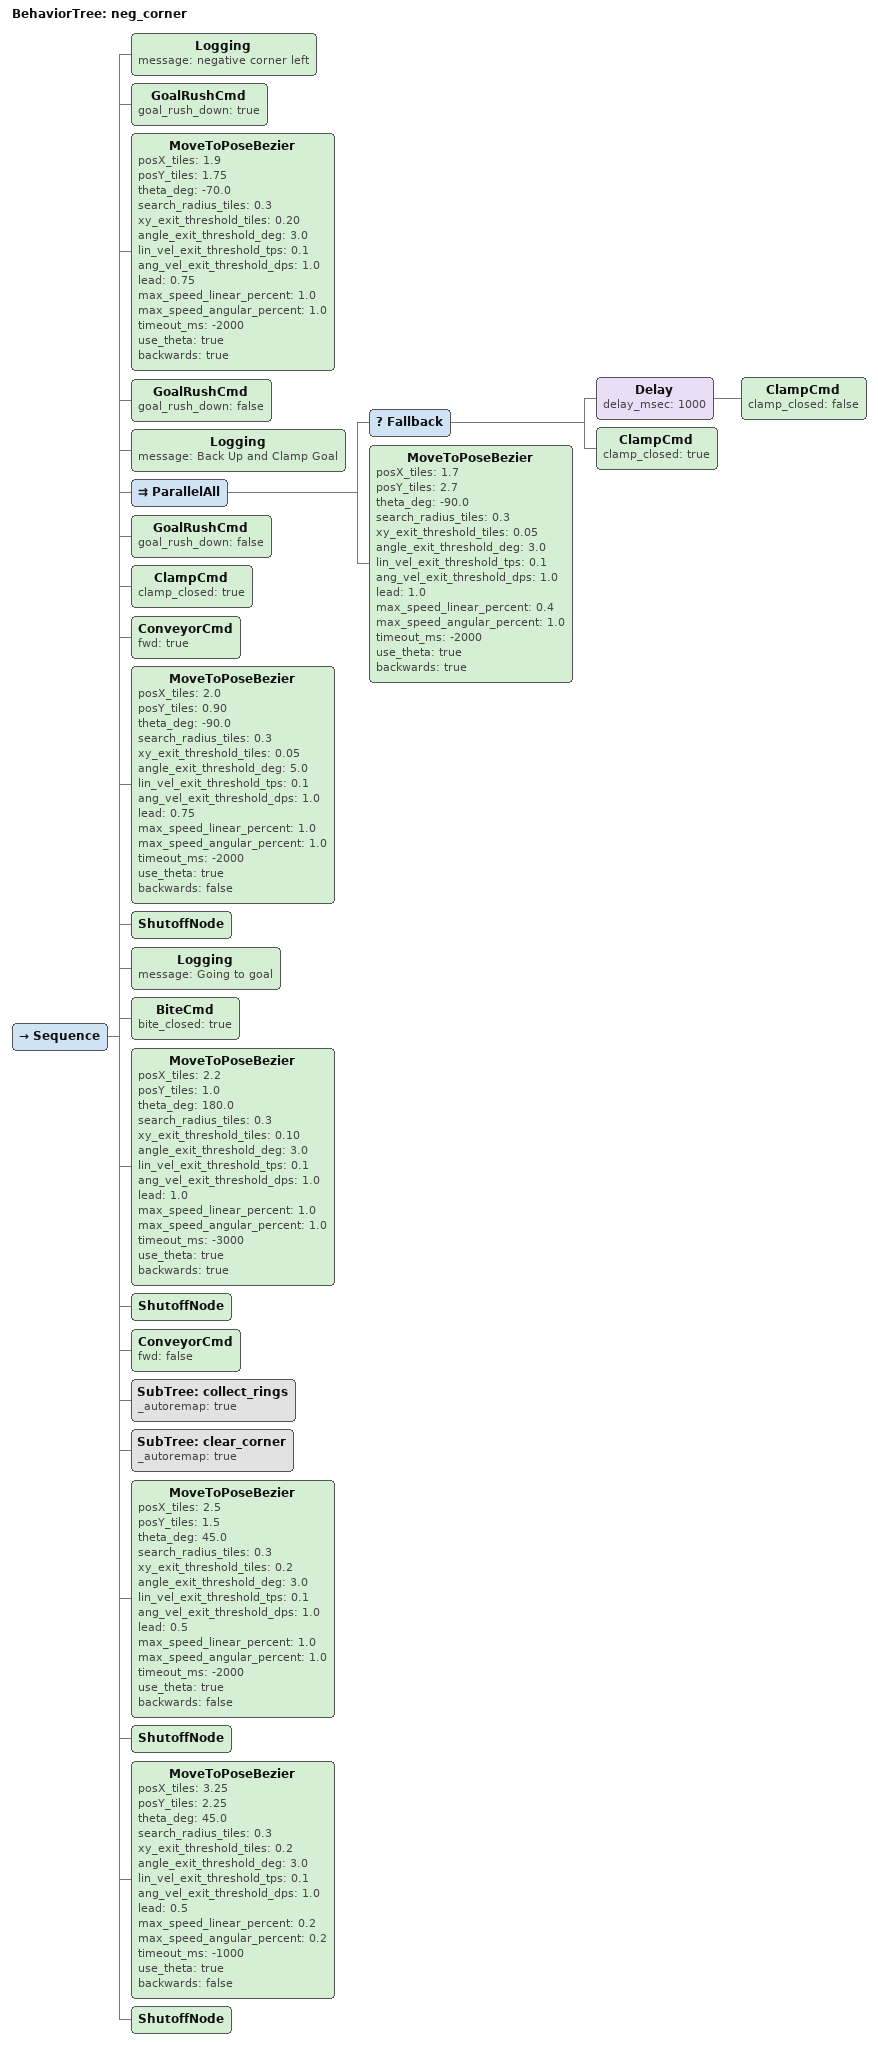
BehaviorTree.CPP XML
<?xml version="1.0" encoding="UTF-8"?>
<root BTCPP_format="4">
  <include path="bt_clear_corner.xml"/>
  <include path="bt_collect_rings.xml"/>
  <BehaviorTree ID="neg_corner">
    <Sequence>
      <Logging message="negative corner left"/>
      <GoalRushCmd goal_rush_down="true"/>
      <MoveToPoseBezier posX_tiles="1.9"
                            posY_tiles="1.75"
                            theta_deg="-70.0"
                            search_radius_tiles="0.3"
                            xy_exit_threshold_tiles="0.20"
                            angle_exit_threshold_deg="3.0"
                            lin_vel_exit_threshold_tps="0.1"
                            ang_vel_exit_threshold_dps="1.0"
                            lead="0.75"
                            max_speed_linear_percent="1.0"
                            max_speed_angular_percent="1.0"
                            timeout_ms="-2000"
                            use_theta="true"
                            backwards="true"/>
      <GoalRushCmd goal_rush_down="false"/>
      <Logging message="Back Up and Clamp Goal"/>
      <ParallelAll>
        <Fallback>
          <Delay delay_msec="1000">
              <ClampCmd clamp_closed="false"/>
          </Delay>
            <ClampCmd clamp_closed="true"/>
        </Fallback>
        <MoveToPoseBezier posX_tiles="1.7"
                            posY_tiles="2.7"
                            theta_deg="-90.0"
                            search_radius_tiles="0.3"
                            xy_exit_threshold_tiles="0.05"
                            angle_exit_threshold_deg="3.0"
                            lin_vel_exit_threshold_tps="0.1"
                            ang_vel_exit_threshold_dps="1.0"
                            lead="1.0"
                            max_speed_linear_percent="0.4"
                            max_speed_angular_percent="1.0"
                            timeout_ms="-2000"
                            use_theta="true"
                            backwards="true"/>
      </ParallelAll>
      <GoalRushCmd goal_rush_down="false"/>
      <ClampCmd clamp_closed="true"/>

      <ConveyorCmd fwd="true"/>
      <MoveToPoseBezier posX_tiles="2.0"
                            posY_tiles="0.90"
                            theta_deg="-90.0"
                            search_radius_tiles="0.3"
                            xy_exit_threshold_tiles="0.05"
                            angle_exit_threshold_deg="5.0"
                            lin_vel_exit_threshold_tps="0.1"
                            ang_vel_exit_threshold_dps="1.0"
                            lead="0.75"
                            max_speed_linear_percent="1.0"
                            max_speed_angular_percent="1.0"
                            timeout_ms="-2000"
                            use_theta="true"
                            backwards="false"/>
      <ShutoffNode/>

      <Logging message="Going to goal"/>
      <BiteCmd bite_closed="true"/>
      <MoveToPoseBezier posX_tiles="2.2"
                            posY_tiles="1.0"
                            theta_deg="180.0"
                            search_radius_tiles="0.3"
                            xy_exit_threshold_tiles="0.10"
                            angle_exit_threshold_deg="3.0"
                            lin_vel_exit_threshold_tps="0.1"
                            ang_vel_exit_threshold_dps="1.0"
                            lead="1.0"
                            max_speed_linear_percent="1.0"
                            max_speed_angular_percent="1.0"
                            timeout_ms="-3000"
                            use_theta="true"
                            backwards="true"/>
      <ShutoffNode/>
      <ConveyorCmd fwd="false"/>

      <SubTree ID="collect_rings" _autoremap="true"/>
      <SubTree ID="clear_corner" _autoremap="true"/>

      <MoveToPoseBezier
        posX_tiles="2.5"
        posY_tiles="1.5"
        theta_deg="45.0"
        search_radius_tiles="0.3"
        xy_exit_threshold_tiles="0.2"
        angle_exit_threshold_deg="3.0"
        lin_vel_exit_threshold_tps="0.1"
        ang_vel_exit_threshold_dps="1.0"
        lead="0.5"
        max_speed_linear_percent="1.0"
        max_speed_angular_percent="1.0"
        timeout_ms="-2000"
        use_theta="true"
        backwards="false"/>
      <ShutoffNode/>

      <MoveToPoseBezier
        posX_tiles="3.25"
        posY_tiles="2.25"
        theta_deg="45.0"
        search_radius_tiles="0.3"
        xy_exit_threshold_tiles="0.2"
        angle_exit_threshold_deg="3.0"
        lin_vel_exit_threshold_tps="0.1"
        ang_vel_exit_threshold_dps="1.0"
        lead="0.5"
        max_speed_linear_percent="0.2"
        max_speed_angular_percent="0.2"
        timeout_ms="-1000"
        use_theta="true"
        backwards="false"/>
      <ShutoffNode/>
    </Sequence>
  </BehaviorTree>

</root>
